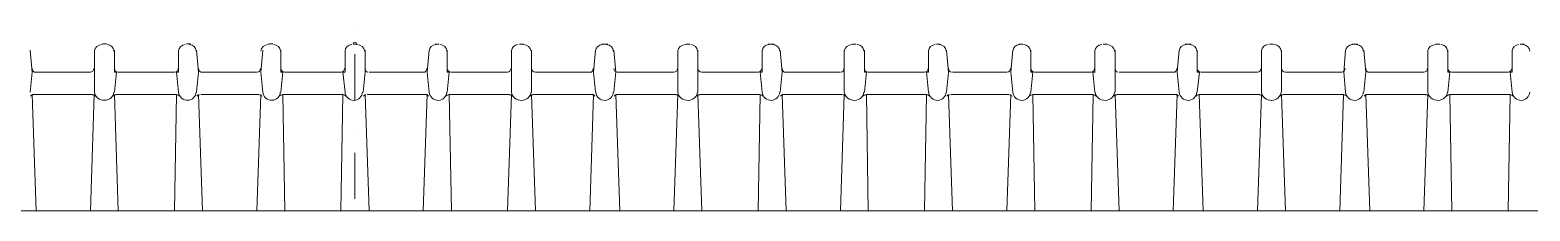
# Model space of a CAD drawing. Header units: inches. Extents: x -114 to 635, y -137 to 57.
# Drawn here: x 153.0544 to 153.2712, y 27.6887 to 27.7147 of the extents above; entities that cross this region are included whole.
import ezdxf

# ---------------------------------------------------------------- set-up
doc = ezdxf.new("R2010")
doc.units = ezdxf.units.IN
doc.header["$MEASUREMENT"] = 0
doc.layers.get('0').update_dxf_attribs({"lineweight": 5})
for name, color, linetype, lineweight in [('dim', 1, 'Continuous', 9), ('HATCH', 15, 'Continuous', 0), ('UTILITIES', 141, 'Continuous', 0)]:
    doc.layers.add(name, color=color, linetype=linetype, lineweight=lineweight)

# ---------------------------------------------------------------- blocks, each defined once
blk = doc.blocks.new('AC PLAN')
for points in [[(196049.37, 93514.31), (196049.37, 93514.31), (196049.37, 93514.31), (196049.37, 93514.31)], [(196012.83, 93512.22), (196012.22, 93512.22), (196011.72, 93511.81), (196011.71, 93511.28)], [(196012.87, 93512.3), (196012.87, 93512.3), (196013.44, 93512.3), (196013.44, 93512.3)], [(196014.53, 93511.28), (196014.52, 93511.81), (196014.09, 93512.22), (196013.55, 93512.22)], [(196024.85, 93512.22), (196024.33, 93512.22), (196023.91, 93511.81), (196023.88, 93511.28)], [(196025.04, 93512.3), (196025.04, 93512.3), (196025.62, 93512.3), (196025.62, 93512.3)], [(196026.42, 93511.28), (196026.41, 93511.81), (196025.97, 93512.22), (196025.45, 93512.22)], [(196036.88, 93512.22), (196036.28, 93512.22), (196035.79, 93511.81), (196035.76, 93511.28)], [(196036.92, 93512.3), (196036.92, 93512.3), (196037.5, 93512.3), (196037.5, 93512.3)], [(196038.6, 93511.28), (196038.57, 93511.81), (196038.15, 93512.22), (196037.61, 93512.22)], [(196048.91, 93512.22), (196048.38, 93512.22), (196047.94, 93511.8), (196047.93, 93511.28)], [(196049.66, 93512.28), (196049.66, 93512.28), (196049.09, 93512.28), (196049.09, 93512.28)], [(196050.75, 93511.28), (196050.74, 93511.8), (196050.24, 93512.22), (196049.63, 93512.22)], [(196061.08, 93512.22), (196060.56, 93512.22), (196060.12, 93511.8), (196060.1, 93511.28)], [(196061.55, 93512.28), (196061.55, 93512.28), (196060.97, 93512.28), (196060.97, 93512.28)], [(196062.65, 93511.28), (196062.62, 93511.8), (196062.19, 93512.22), (196061.66, 93512.22)], [(196072.96, 93512.22), (196072.43, 93512.22), (196072, 93511.8), (196071.98, 93511.28)], [(196073.72, 93512.28), (196073.72, 93512.28), (196073.15, 93512.28), (196073.15, 93512.28)], [(196074.81, 93511.28), (196074.79, 93511.8), (196074.29, 93512.22), (196073.68, 93512.22)], [(196085.13, 93512.22), (196084.61, 93512.22), (196084.17, 93511.8), (196084.15, 93511.28)], [(196085.89, 93512.28), (196085.89, 93512.28), (196085.03, 93512.28), (196085.03, 93512.28)], [(196086.7, 93511.28), (196086.69, 93511.8), (196086.25, 93512.22), (196085.72, 93512.22)], [(196097.17, 93512.22), (196096.55, 93512.22), (196096.05, 93511.8), (196096.04, 93511.28)], [(196097.77, 93512.28), (196097.77, 93512.28), (196097.2, 93512.28), (196097.2, 93512.28)], [(196098.86, 93511.28), (196098.85, 93511.8), (196098.42, 93512.22), (196097.89, 93512.22)], [(196109.18, 93512.22), (196108.66, 93512.22), (196108.22, 93511.8), (196108.21, 93511.28)], [(196109.95, 93512.28), (196109.95, 93512.28), (196109.08, 93512.28), (196109.08, 93512.28)], [(196110.75, 93511.28), (196110.73, 93511.8), (196110.3, 93512.22), (196109.76, 93512.22)], [(196121.21, 93512.22), (196120.6, 93512.22), (196120.12, 93511.8), (196120.09, 93511.28)], [(196121.82, 93512.28), (196121.82, 93512.28), (196121.26, 93512.28), (196121.26, 93512.28)], [(196122.93, 93511.28), (196122.9, 93511.8), (196122.47, 93512.22), (196121.96, 93512.22)], [(196133.24, 93512.22), (196132.71, 93512.22), (196132.28, 93511.8), (196132.26, 93511.28)], [(196134, 93512.28), (196134, 93512.28), (196133.42, 93512.28), (196133.42, 93512.28)], [(196134.81, 93511.28), (196134.78, 93511.8), (196134.35, 93512.22), (196133.84, 93512.22)], [(196145.42, 93512.22), (196144.89, 93512.22), (196144.45, 93511.8), (196144.43, 93511.28)], [(196145.88, 93512.28), (196145.88, 93512.28), (196145.31, 93512.28), (196145.31, 93512.28)], [(196146.98, 93511.28), (196146.95, 93511.8), (196146.52, 93512.22), (196146, 93512.22)], [(196157.3, 93512.22), (196156.77, 93512.22), (196156.33, 93511.8), (196156.31, 93511.28)], [(196158.05, 93512.28), (196158.05, 93512.28), (196157.49, 93512.28), (196157.49, 93512.28)], [(196159.15, 93511.28), (196159.12, 93511.8), (196158.64, 93512.22), (196158.03, 93512.22)], [(196169.47, 93512.22), (196168.94, 93512.22), (196168.51, 93511.8), (196168.49, 93511.28)], [(196170.23, 93512.28), (196170.23, 93512.28), (196169.37, 93512.28), (196169.37, 93512.28)], [(196171.03, 93511.28), (196171.03, 93511.8), (196170.58, 93512.22), (196170.04, 93512.22)], [(196181.35, 93512.22), (196180.82, 93512.22), (196180.4, 93511.8), (196180.38, 93511.28)], [(196182.11, 93512.28), (196182.11, 93512.28), (196181.54, 93512.28), (196181.54, 93512.28)], [(196183.21, 93511.28), (196183.18, 93511.8), (196182.75, 93512.22), (196182.21, 93512.22)], [(196193.53, 93512.22), (196193, 93512.22), (196192.56, 93511.8), (196192.54, 93511.28)], [(196194.28, 93512.28), (196194.28, 93512.28), (196193.42, 93512.28), (196193.42, 93512.28)], [(196195.09, 93511.28), (196195.08, 93511.8), (196194.63, 93512.22), (196194.09, 93512.22)], [(196205.57, 93512.22), (196204.94, 93512.22), (196204.44, 93511.8), (196204.42, 93511.28)], [(196206.16, 93512.28), (196206.16, 93512.28), (196205.59, 93512.28), (196205.59, 93512.28)], [(196207.26, 93511.28), (196207.26, 93511.8), (196206.82, 93512.22), (196206.29, 93512.22)], [(196217.59, 93512.22), (196217.05, 93512.22), (196216.61, 93511.8), (196216.61, 93511.28)], [(196218.35, 93512.28), (196218.35, 93512.28), (196217.77, 93512.28), (196217.77, 93512.28)], [(196219.14, 93511.28), (196219.14, 93511.8), (196218.68, 93512.22), (196218.17, 93512.22)], [(196002.72, 93508.24), (196002.72, 93508.24), (196002.43, 93511.43), (196002.43, 93511.43)], [(196011.71, 93508.24), (196011.71, 93508.24), (196011.71, 93511.43), (196011.71, 93511.43)], [(196014.61, 93508.24), (196014.61, 93508.24), (196014.61, 93511.43), (196014.61, 93511.43)], [(196023.88, 93508.24), (196023.88, 93508.24), (196023.88, 93511.43), (196023.88, 93511.43)], [(196026.78, 93508.24), (196026.78, 93508.24), (196026.49, 93511.43), (196026.49, 93511.43)], [(196035.76, 93508.24), (196035.76, 93508.24), (196036.05, 93511.43), (196036.05, 93511.43)], [(196038.66, 93508.24), (196038.66, 93508.24), (196038.66, 93511.43), (196038.66, 93511.43)], [(196047.93, 93508.23), (196047.93, 93508.23), (196047.93, 93511.41), (196047.93, 93511.41)], [(196049.37, 93510.83), (196049.37, 93510.83), (196049.37, 93504.17), (196049.37, 93504.17)], [(196050.83, 93508.23), (196050.83, 93508.23), (196050.83, 93511.41), (196050.83, 93511.41)], [(196059.81, 93508.23), (196059.81, 93508.23), (196060.1, 93511.41), (196060.1, 93511.41)], [(196062.71, 93508.23), (196062.71, 93508.23), (196062.71, 93511.41), (196062.71, 93511.41)], [(196071.98, 93508.23), (196071.98, 93508.23), (196071.98, 93511.41), (196071.98, 93511.41)], [(196074.88, 93508.23), (196074.88, 93508.23), (196074.88, 93511.41), (196074.88, 93511.41)], [(196083.86, 93508.23), (196083.86, 93508.23), (196084.15, 93511.41), (196084.15, 93511.41)], [(196087.06, 93508.23), (196087.06, 93508.23), (196086.76, 93511.41), (196086.76, 93511.41)], [(196096.04, 93508.23), (196096.04, 93508.23), (196096.04, 93511.41), (196096.04, 93511.41)], [(196098.93, 93508.23), (196098.93, 93508.23), (196098.93, 93511.41), (196098.93, 93511.41)], [(196108.21, 93508.23), (196108.21, 93508.23), (196108.21, 93511.41), (196108.21, 93511.41)], [(196111.11, 93508.23), (196111.11, 93508.23), (196110.81, 93511.41), (196110.81, 93511.41)], [(196120.09, 93508.23), (196120.09, 93508.23), (196120.09, 93511.41), (196120.09, 93511.41)], [(196123, 93508.23), (196123, 93508.23), (196123, 93511.41), (196123, 93511.41)], [(196132.26, 93508.23), (196132.26, 93508.23), (196132.26, 93511.41), (196132.26, 93511.41)], [(196135.16, 93508.23), (196135.16, 93508.23), (196134.88, 93511.41), (196134.88, 93511.41)], [(196144.14, 93508.23), (196144.14, 93508.23), (196144.43, 93511.41), (196144.43, 93511.41)], [(196147.04, 93508.23), (196147.04, 93508.23), (196147.04, 93511.41), (196147.04, 93511.41)], [(196156.31, 93508.23), (196156.31, 93508.23), (196156.31, 93511.41), (196156.31, 93511.41)], [(196159.23, 93508.23), (196159.23, 93508.23), (196159.23, 93511.41), (196159.23, 93511.41)], [(196168.21, 93508.23), (196168.21, 93508.23), (196168.49, 93511.41), (196168.49, 93511.41)], [(196171.09, 93508.23), (196171.09, 93508.23), (196171.09, 93511.41), (196171.09, 93511.41)], [(196180.38, 93508.23), (196180.38, 93508.23), (196180.38, 93511.41), (196180.38, 93511.41)], [(196183.28, 93508.23), (196183.28, 93508.23), (196183.28, 93511.41), (196183.28, 93511.41)], [(196192.27, 93508.23), (196192.27, 93508.23), (196192.54, 93511.41), (196192.54, 93511.41)], [(196195.44, 93508.23), (196195.44, 93508.23), (196195.16, 93511.41), (196195.16, 93511.41)], [(196204.42, 93508.23), (196204.42, 93508.23), (196204.42, 93511.41), (196204.42, 93511.41)], [(196207.33, 93508.23), (196207.33, 93508.23), (196207.33, 93511.41), (196207.33, 93511.41)], [(196216.61, 93508.23), (196216.61, 93508.23), (196216.61, 93511.41), (196216.61, 93511.41)], [(196002.72, 93508.24), (196002.72, 93508.24), (196002.43, 93505.33), (196002.43, 93505.33)], [(196002.72, 93508.76), (196002.73, 93508.46), (196002.9, 93508.23), (196003.12, 93508.23)], [(196002.72, 93508.23), (196002.72, 93508.23), (196002.72, 93508.23), (196002.72, 93508.23)], [(196003.01, 93508.23), (196003.01, 93508.23), (196011.13, 93508.23), (196011.13, 93508.23)], [(196011.09, 93508.23), (196011.39, 93508.23), (196011.63, 93508.46), (196011.64, 93508.76)], [(196011.7, 93508.23), (196011.7, 93508.23), (196011.7, 93508.23), (196011.7, 93508.23)], [(196011.71, 93508.24), (196011.71, 93508.24), (196011.71, 93505.33), (196011.71, 93505.33)], [(196014.61, 93508.76), (196014.62, 93508.46), (196014.86, 93508.24), (196015.15, 93508.24)], [(196014.61, 93508.24), (196014.61, 93508.24), (196014.9, 93508.24), (196014.9, 93508.24)], [(196014.9, 93508.24), (196014.9, 93508.24), (196014.61, 93505.33), (196014.61, 93505.33)], [(196015.18, 93508.24), (196015.18, 93508.24), (196023.3, 93508.24), (196023.3, 93508.24)], [(196023.27, 93508.24), (196023.57, 93508.24), (196023.8, 93508.46), (196023.82, 93508.76)], [(196023.59, 93508.24), (196023.59, 93508.24), (196023.88, 93508.24), (196023.88, 93508.24)], [(196023.59, 93508.24), (196023.59, 93508.24), (196023.88, 93505.33), (196023.88, 93505.33)], [(196026.78, 93508.24), (196026.78, 93508.24), (196026.49, 93505.33), (196026.49, 93505.33)], [(196026.78, 93508.76), (196026.79, 93508.46), (196026.96, 93508.24), (196027.19, 93508.24)], [(196026.78, 93508.24), (196026.78, 93508.24), (196026.78, 93508.24), (196026.78, 93508.24)], [(196027.07, 93508.24), (196027.07, 93508.24), (196035.18, 93508.24), (196035.18, 93508.24)], [(196035.3, 93508.24), (196035.51, 93508.24), (196035.68, 93508.46), (196035.7, 93508.76)], [(196035.76, 93508.24), (196035.76, 93508.24), (196035.76, 93508.24), (196035.76, 93508.24)], [(196035.76, 93508.24), (196035.76, 93508.24), (196036.05, 93505.33), (196036.05, 93505.33)], [(196038.66, 93508.76), (196038.67, 93508.46), (196038.91, 93508.24), (196039.21, 93508.24)], [(196038.66, 93508.24), (196038.66, 93508.24), (196038.96, 93508.24), (196038.96, 93508.24)], [(196038.96, 93508.24), (196038.96, 93508.24), (196038.66, 93505.33), (196038.66, 93505.33)], [(196039.23, 93508.24), (196039.23, 93508.24), (196047.36, 93508.24), (196047.36, 93508.24)], [(196047.32, 93508.24), (196047.62, 93508.24), (196047.86, 93508.46), (196047.87, 93508.76)], [(196047.63, 93508.23), (196047.63, 93508.23), (196047.93, 93505.33), (196047.93, 93505.33)], [(196047.64, 93508.24), (196047.64, 93508.24), (196047.93, 93508.24), (196047.93, 93508.24)], [(196050.83, 93508.23), (196050.83, 93508.23), (196050.54, 93505.33), (196050.54, 93505.33)], [(196050.84, 93508.76), (196050.84, 93508.46), (196051.02, 93508.24), (196051.24, 93508.24)], [(196050.84, 93508.24), (196050.84, 93508.24), (196050.84, 93508.24), (196050.84, 93508.24)], [(196051.41, 93508.24), (196051.41, 93508.24), (196059.53, 93508.24), (196059.53, 93508.24)], [(196059.34, 93508.24), (196059.56, 93508.24), (196059.74, 93508.46), (196059.75, 93508.76)], [(196059.81, 93508.23), (196059.81, 93508.23), (196060.1, 93505.33), (196060.1, 93505.33)], [(196059.82, 93508.24), (196059.82, 93508.24), (196059.82, 93508.24), (196059.82, 93508.24)], [(196062.71, 93508.76), (196062.72, 93508.46), (196062.97, 93508.24), (196063.26, 93508.24)], [(196062.71, 93508.24), (196062.71, 93508.24), (196063.01, 93508.24), (196063.01, 93508.24)], [(196063, 93508.23), (196063, 93508.23), (196062.71, 93505.33), (196062.71, 93505.33)], [(196063.3, 93508.24), (196063.3, 93508.24), (196071.41, 93508.24), (196071.41, 93508.24)], [(196071.38, 93508.24), (196071.67, 93508.24), (196071.9, 93508.46), (196071.92, 93508.76)], [(196071.98, 93508.23), (196071.98, 93508.23), (196071.98, 93505.33), (196071.98, 93505.33)], [(196071.99, 93508.24), (196071.99, 93508.24), (196071.99, 93508.24), (196071.99, 93508.24)], [(196074.88, 93508.23), (196074.88, 93508.23), (196074.88, 93505.33), (196074.88, 93505.33)], [(196074.89, 93508.76), (196074.9, 93508.46), (196075.14, 93508.24), (196075.44, 93508.24)], [(196074.89, 93508.24), (196074.89, 93508.24), (196074.89, 93508.24), (196074.89, 93508.24)], [(196075.46, 93508.24), (196075.46, 93508.24), (196083.58, 93508.24), (196083.58, 93508.24)], [(196083.4, 93508.24), (196083.62, 93508.24), (196083.8, 93508.46), (196083.8, 93508.76)], [(196083.86, 93508.24), (196083.86, 93508.24), (196083.86, 93508.24), (196083.86, 93508.24)], [(196083.86, 93508.23), (196083.86, 93508.23), (196084.15, 93505.33), (196084.15, 93505.33)], [(196087.06, 93508.23), (196087.06, 93508.23), (196086.76, 93505.33), (196086.76, 93505.33)], [(196086.77, 93508.76), (196086.78, 93508.46), (196087.02, 93508.24), (196087.32, 93508.24)], [(196087.06, 93508.24), (196087.06, 93508.24), (196087.06, 93508.24), (196087.06, 93508.24)], [(196087.35, 93508.24), (196087.35, 93508.24), (196095.47, 93508.24), (196095.47, 93508.24)], [(196095.44, 93508.24), (196095.73, 93508.24), (196095.97, 93508.46), (196095.98, 93508.76)], [(196096.04, 93508.24), (196096.04, 93508.24), (196096.04, 93508.24), (196096.04, 93508.24)], [(196096.04, 93508.23), (196096.04, 93508.23), (196096.04, 93505.33), (196096.04, 93505.33)], [(196098.93, 93508.23), (196098.93, 93508.23), (196098.93, 93505.33), (196098.93, 93505.33)], [(196098.94, 93508.76), (196098.95, 93508.46), (196099.19, 93508.24), (196099.49, 93508.24)], [(196098.94, 93508.24), (196098.94, 93508.24), (196098.94, 93508.24), (196098.94, 93508.24)], [(196099.52, 93508.24), (196099.52, 93508.24), (196107.64, 93508.24), (196107.64, 93508.24)], [(196107.6, 93508.24), (196107.9, 93508.24), (196108.15, 93508.46), (196108.15, 93508.76)], [(196107.92, 93508.23), (196107.92, 93508.23), (196108.21, 93505.33), (196108.21, 93505.33)], [(196107.93, 93508.24), (196107.93, 93508.24), (196108.21, 93508.24), (196108.21, 93508.24)], [(196111.11, 93508.23), (196111.11, 93508.23), (196110.81, 93505.33), (196110.81, 93505.33)], [(196111.11, 93508.76), (196111.12, 93508.46), (196111.3, 93508.24), (196111.52, 93508.24)], [(196111.11, 93508.24), (196111.11, 93508.24), (196111.11, 93508.24), (196111.11, 93508.24)], [(196111.4, 93508.24), (196111.4, 93508.24), (196119.52, 93508.24), (196119.52, 93508.24)], [(196119.63, 93508.24), (196119.84, 93508.24), (196120.03, 93508.46), (196120.04, 93508.76)], [(196120.09, 93508.23), (196120.09, 93508.23), (196120.09, 93505.33), (196120.09, 93505.33)], [(196120.1, 93508.24), (196120.1, 93508.24), (196120.1, 93508.24), (196120.1, 93508.24)], [(196123, 93508.76), (196123, 93508.46), (196123.25, 93508.24), (196123.55, 93508.24)], [(196123, 93508.24), (196123, 93508.24), (196123.29, 93508.24), (196123.29, 93508.24)], [(196123.28, 93508.23), (196123.28, 93508.23), (196123, 93505.33), (196123, 93505.33)], [(196123.58, 93508.24), (196123.58, 93508.24), (196131.69, 93508.24), (196131.69, 93508.24)], [(196131.66, 93508.24), (196131.96, 93508.24), (196132.2, 93508.46), (196132.21, 93508.76)], [(196131.98, 93508.24), (196131.98, 93508.24), (196132.27, 93508.24), (196132.27, 93508.24)], [(196131.98, 93508.23), (196131.98, 93508.23), (196132.26, 93505.33), (196132.26, 93505.33)], [(196135.16, 93508.23), (196135.16, 93508.23), (196134.88, 93505.33), (196134.88, 93505.33)], [(196135.16, 93508.76), (196135.17, 93508.46), (196135.36, 93508.24), (196135.57, 93508.24)], [(196135.16, 93508.24), (196135.16, 93508.24), (196135.16, 93508.24), (196135.16, 93508.24)], [(196135.74, 93508.24), (196135.74, 93508.24), (196143.57, 93508.24), (196143.57, 93508.24)], [(196143.68, 93508.24), (196143.9, 93508.24), (196144.08, 93508.46), (196144.09, 93508.76)], [(196144.14, 93508.23), (196144.14, 93508.23), (196144.43, 93505.33), (196144.43, 93505.33)], [(196144.15, 93508.24), (196144.15, 93508.24), (196144.15, 93508.24), (196144.15, 93508.24)], [(196147.35, 93508.23), (196147.35, 93508.23), (196147.04, 93505.33), (196147.04, 93505.33)], [(196147.05, 93508.76), (196147.06, 93508.46), (196147.3, 93508.24), (196147.6, 93508.24)], [(196147.05, 93508.24), (196147.05, 93508.24), (196147.34, 93508.24), (196147.34, 93508.24)], [(196147.64, 93508.24), (196147.64, 93508.24), (196155.75, 93508.24), (196155.75, 93508.24)], [(196155.71, 93508.24), (196156.01, 93508.24), (196156.25, 93508.46), (196156.26, 93508.76)], [(196156.02, 93508.23), (196156.02, 93508.23), (196156.31, 93505.33), (196156.31, 93505.33)], [(196156.04, 93508.24), (196156.04, 93508.24), (196156.32, 93508.24), (196156.32, 93508.24)], [(196159.23, 93508.76), (196159.23, 93508.46), (196159.41, 93508.24), (196159.63, 93508.24)], [(196159.23, 93508.24), (196159.23, 93508.24), (196159.23, 93508.24), (196159.23, 93508.24)], [(196159.23, 93508.23), (196159.23, 93508.23), (196159.23, 93505.33), (196159.23, 93505.33)], [(196159.79, 93508.24), (196159.79, 93508.24), (196167.92, 93508.24), (196167.92, 93508.24)], [(196167.74, 93508.24), (196167.95, 93508.24), (196168.13, 93508.46), (196168.14, 93508.76)], [(196168.21, 93508.24), (196168.21, 93508.24), (196168.21, 93508.24), (196168.21, 93508.24)], [(196168.21, 93508.23), (196168.21, 93508.23), (196168.49, 93505.33), (196168.49, 93505.33)], [(196171.4, 93508.23), (196171.4, 93508.23), (196171.09, 93505.33), (196171.09, 93505.33)], [(196171.1, 93508.76), (196171.11, 93508.46), (196171.36, 93508.24), (196171.65, 93508.24)], [(196171.1, 93508.24), (196171.1, 93508.24), (196171.4, 93508.24), (196171.4, 93508.24)], [(196171.69, 93508.24), (196171.69, 93508.24), (196179.8, 93508.24), (196179.8, 93508.24)], [(196179.76, 93508.24), (196180.06, 93508.24), (196180.3, 93508.46), (196180.31, 93508.76)], [(196180.38, 93508.24), (196180.38, 93508.24), (196180.38, 93508.24), (196180.38, 93508.24)], [(196180.38, 93508.23), (196180.38, 93508.23), (196180.38, 93505.33), (196180.38, 93505.33)], [(196183.28, 93508.76), (196183.29, 93508.46), (196183.53, 93508.24), (196183.83, 93508.24)], [(196183.28, 93508.24), (196183.28, 93508.24), (196183.28, 93508.24), (196183.28, 93508.24)], [(196183.28, 93508.23), (196183.28, 93508.23), (196183.28, 93505.33), (196183.28, 93505.33)], [(196183.87, 93508.24), (196183.87, 93508.24), (196191.98, 93508.24), (196191.98, 93508.24)], [(196191.94, 93508.24), (196192.24, 93508.24), (196192.47, 93508.46), (196192.49, 93508.76)], [(196192.27, 93508.24), (196192.27, 93508.24), (196192.27, 93508.24), (196192.27, 93508.24)], [(196192.27, 93508.23), (196192.27, 93508.23), (196192.54, 93505.33), (196192.54, 93505.33)], [(196195.44, 93508.23), (196195.44, 93508.23), (196195.16, 93505.33), (196195.16, 93505.33)], [(196195.45, 93508.76), (196195.46, 93508.46), (196195.64, 93508.24), (196195.85, 93508.24)], [(196195.45, 93508.24), (196195.45, 93508.24), (196195.45, 93508.24), (196195.45, 93508.24)], [(196195.74, 93508.24), (196195.74, 93508.24), (196203.85, 93508.24), (196203.85, 93508.24)], [(196203.82, 93508.24), (196204.12, 93508.24), (196204.36, 93508.46), (196204.37, 93508.76)], [(196204.42, 93508.23), (196204.42, 93508.23), (196204.42, 93505.33), (196204.42, 93505.33)], [(196204.43, 93508.24), (196204.43, 93508.24), (196204.43, 93508.24), (196204.43, 93508.24)], [(196207.33, 93508.76), (196207.34, 93508.46), (196207.58, 93508.24), (196207.88, 93508.24)], [(196207.33, 93508.24), (196207.33, 93508.24), (196207.62, 93508.24), (196207.62, 93508.24)], [(196207.6, 93508.23), (196207.6, 93508.23), (196207.33, 93505.33), (196207.33, 93505.33)], [(196207.91, 93508.24), (196207.91, 93508.24), (196216.03, 93508.24), (196216.03, 93508.24)], [(196215.99, 93508.24), (196216.29, 93508.24), (196216.53, 93508.46), (196216.54, 93508.76)], [(196216.32, 93508.24), (196216.32, 93508.24), (196216.61, 93508.24), (196216.61, 93508.24)], [(196216.32, 93508.23), (196216.32, 93508.23), (196216.61, 93505.33), (196216.61, 93505.33)], [(196011.71, 93505.37), (196011.76, 93504.66), (196012.45, 93504.13), (196013.23, 93504.18)], [(196013.23, 93504.18), (196013.92, 93504.22), (196014.49, 93504.73), (196014.53, 93505.37)], [(196023.89, 93505.37), (196023.94, 93504.66), (196024.54, 93504.13), (196025.24, 93504.18)], [(196025.24, 93504.18), (196025.87, 93504.22), (196026.38, 93504.73), (196026.42, 93505.37)], [(196036.05, 93505.37), (196036.1, 93504.66), (196036.71, 93504.13), (196037.42, 93504.18)], [(196037.42, 93504.18), (196038.04, 93504.22), (196038.55, 93504.73), (196038.58, 93505.37)], [(196047.93, 93505.35), (196047.98, 93504.66), (196048.59, 93504.12), (196049.28, 93504.17)], [(196049.28, 93504.17), (196049.92, 93504.22), (196050.42, 93504.72), (196050.47, 93505.35)], [(196060.11, 93505.35), (196060.15, 93504.66), (196060.76, 93504.12), (196061.47, 93504.17)], [(196061.47, 93504.17), (196062.09, 93504.22), (196062.6, 93504.72), (196062.64, 93505.35)], [(196071.98, 93505.35), (196072.04, 93504.66), (196072.71, 93504.12), (196073.5, 93504.17)], [(196073.5, 93504.17), (196074.19, 93504.22), (196074.77, 93504.72), (196074.81, 93505.35)], [(196084.16, 93505.35), (196084.21, 93504.66), (196084.82, 93504.12), (196085.51, 93504.17)], [(196085.51, 93504.17), (196086.15, 93504.22), (196086.65, 93504.72), (196086.7, 93505.35)], [(196096.04, 93505.35), (196096.1, 93504.66), (196096.76, 93504.12), (196097.55, 93504.17)], [(196097.55, 93504.17), (196098.26, 93504.22), (196098.81, 93504.72), (196098.86, 93505.35)], [(196108.21, 93505.35), (196108.26, 93504.66), (196108.87, 93504.12), (196109.58, 93504.17)], [(196109.58, 93504.17), (196110.21, 93504.22), (196110.7, 93504.72), (196110.75, 93505.35)], [(196120.09, 93505.35), (196120.17, 93504.66), (196120.84, 93504.12), (196121.61, 93504.17)], [(196121.61, 93504.17), (196122.31, 93504.22), (196122.87, 93504.72), (196122.93, 93505.35)], [(196132.28, 93505.35), (196132.33, 93504.66), (196132.93, 93504.12), (196133.63, 93504.17)], [(196133.63, 93504.17), (196134.25, 93504.22), (196134.76, 93504.72), (196134.81, 93505.35)], [(196144.43, 93505.35), (196144.49, 93504.66), (196145.1, 93504.12), (196145.79, 93504.17)], [(196145.79, 93504.17), (196146.42, 93504.22), (196146.93, 93504.72), (196146.98, 93505.35)], [(196156.33, 93505.35), (196156.37, 93504.66), (196157.06, 93504.12), (196157.84, 93504.17)], [(196157.84, 93504.17), (196158.54, 93504.22), (196159.09, 93504.72), (196159.15, 93505.35)], [(196168.49, 93505.35), (196168.54, 93504.66), (196169.15, 93504.12), (196169.84, 93504.17)], [(196169.84, 93504.17), (196170.49, 93504.22), (196171, 93504.72), (196171.03, 93505.35)], [(196180.38, 93505.35), (196180.44, 93504.66), (196181.1, 93504.12), (196181.89, 93504.17)], [(196181.89, 93504.17), (196182.59, 93504.22), (196183.16, 93504.72), (196183.21, 93505.35)], [(196192.54, 93505.35), (196192.59, 93504.66), (196193.2, 93504.12), (196193.9, 93504.17)], [(196193.9, 93504.17), (196194.54, 93504.22), (196195.05, 93504.72), (196195.09, 93505.35)], [(196204.43, 93505.35), (196204.49, 93504.66), (196205.17, 93504.12), (196205.96, 93504.17)], [(196205.96, 93504.17), (196206.65, 93504.22), (196207.21, 93504.72), (196207.26, 93505.35)], [(196216.61, 93505.35), (196216.66, 93504.66), (196217.26, 93504.12), (196217.96, 93504.17)], [(196217.96, 93504.17), (196218.59, 93504.22), (196219.09, 93504.72), (196219.14, 93505.35)], [(196002.83, 93504.98), (196002.68, 93504.98), (196002.53, 93504.89), (196002.47, 93504.76)], [(196002.72, 93505.04), (196002.72, 93505.04), (196011.41, 93505.04), (196011.41, 93505.04)], [(196003.29, 93488.23), (196003.29, 93488.23), (196002.72, 93505.04), (196002.72, 93505.04)], [(196011.13, 93488.23), (196011.13, 93488.23), (196011.7, 93505.04), (196011.7, 93505.04)], [(196011.87, 93504.76), (196011.79, 93504.89), (196011.58, 93504.98), (196011.37, 93504.98)], [(196014.86, 93504.98), (196014.65, 93504.98), (196014.46, 93504.89), (196014.37, 93504.76)], [(196015.17, 93488.23), (196015.17, 93488.23), (196014.6, 93505.04), (196014.6, 93505.04)], [(196014.9, 93505.04), (196014.9, 93505.04), (196023.58, 93505.04), (196023.58, 93505.04)], [(196023.3, 93488.23), (196023.3, 93488.23), (196023.58, 93505.04), (196023.58, 93505.04)], [(196024.04, 93504.76), (196023.95, 93504.89), (196023.77, 93504.98), (196023.54, 93504.98)], [(196026.88, 93504.98), (196026.74, 93504.98), (196026.59, 93504.89), (196026.52, 93504.76)], [(196027.35, 93488.23), (196027.35, 93488.23), (196026.77, 93505.04), (196026.77, 93505.04)], [(196027.07, 93505.04), (196027.07, 93505.04), (196035.46, 93505.04), (196035.46, 93505.04)], [(196035.18, 93488.23), (196035.18, 93488.23), (196035.76, 93505.04), (196035.76, 93505.04)], [(196035.94, 93504.76), (196035.87, 93504.89), (196035.74, 93504.98), (196035.59, 93504.98)], [(196038.91, 93504.98), (196038.71, 93504.98), (196038.51, 93504.89), (196038.43, 93504.76)], [(196038.95, 93505.04), (196038.95, 93505.04), (196047.63, 93505.04), (196047.63, 93505.04)], [(196039.23, 93488.23), (196039.23, 93488.23), (196038.95, 93505.04), (196038.95, 93505.04)], [(196047.34, 93488.23), (196047.34, 93488.23), (196047.63, 93505.04), (196047.63, 93505.04)], [(196048.1, 93504.76), (196048, 93504.89), (196047.82, 93504.98), (196047.61, 93504.98)], [(196050.94, 93504.98), (196050.78, 93504.98), (196050.65, 93504.89), (196050.58, 93504.76)], [(196051.4, 93488.23), (196051.4, 93488.23), (196050.83, 93505.04), (196050.83, 93505.04)], [(196051.11, 93505.04), (196051.11, 93505.04), (196059.81, 93505.04), (196059.81, 93505.04)], [(196059.23, 93488.23), (196059.23, 93488.23), (196059.81, 93505.04), (196059.81, 93505.04)], [(196060, 93504.76), (196059.92, 93504.89), (196059.79, 93504.98), (196059.64, 93504.98)], [(196062.97, 93504.98), (196062.76, 93504.98), (196062.56, 93504.89), (196062.47, 93504.76)], [(196063, 93505.04), (196063, 93505.04), (196071.69, 93505.04), (196071.69, 93505.04)], [(196063.3, 93488.23), (196063.3, 93488.23), (196063, 93505.04), (196063, 93505.04)], [(196071.41, 93488.23), (196071.41, 93488.23), (196071.98, 93505.04), (196071.98, 93505.04)], [(196072.15, 93504.76), (196072.07, 93504.89), (196071.87, 93504.98), (196071.65, 93504.98)], [(196075.14, 93504.98), (196074.93, 93504.98), (196074.74, 93504.89), (196074.65, 93504.76)], [(196075.46, 93488.23), (196075.46, 93488.23), (196074.88, 93505.04), (196074.88, 93505.04)], [(196075.18, 93505.04), (196075.18, 93505.04), (196083.86, 93505.04), (196083.86, 93505.04)], [(196083.29, 93488.23), (196083.29, 93488.23), (196083.86, 93505.04), (196083.86, 93505.04)], [(196084.05, 93504.76), (196083.98, 93504.89), (196083.85, 93504.98), (196083.69, 93504.98)], [(196087.17, 93504.98), (196087.01, 93504.98), (196086.88, 93504.89), (196086.81, 93504.76)], [(196087.06, 93505.04), (196087.06, 93505.04), (196095.74, 93505.04), (196095.74, 93505.04)], [(196087.63, 93488.23), (196087.63, 93488.23), (196087.06, 93505.04), (196087.06, 93505.04)], [(196095.46, 93488.23), (196095.46, 93488.23), (196096.04, 93505.04), (196096.04, 93505.04)], [(196095.46, 93488.23), (196095.46, 93488.23), (196096.04, 93505.04), (196096.04, 93505.04)], [(196096.2, 93504.76), (196096.12, 93504.89), (196095.92, 93504.98), (196095.72, 93504.98)], [(196099.19, 93504.98), (196098.98, 93504.98), (196098.79, 93504.89), (196098.69, 93504.76)], [(196099.51, 93488.23), (196099.51, 93488.23), (196098.93, 93505.04), (196098.93, 93505.04)], [(196099.51, 93488.23), (196099.51, 93488.23), (196098.93, 93505.04), (196098.93, 93505.04)], [(196099.23, 93505.04), (196099.23, 93505.04), (196107.92, 93505.04), (196107.92, 93505.04)], [(196107.62, 93488.23), (196107.62, 93488.23), (196107.92, 93505.04), (196107.92, 93505.04)], [(196107.62, 93488.23), (196107.62, 93488.23), (196107.92, 93505.04), (196107.92, 93505.04)], [(196108.38, 93504.76), (196108.28, 93504.89), (196108.1, 93504.98), (196107.9, 93504.98)], [(196111.22, 93504.98), (196111.07, 93504.98), (196110.92, 93504.89), (196110.86, 93504.76)], [(196111.11, 93505.04), (196111.11, 93505.04), (196119.81, 93505.04), (196119.81, 93505.04)], [(196111.69, 93488.23), (196111.69, 93488.23), (196111.11, 93505.04), (196111.11, 93505.04)], [(196111.69, 93488.23), (196111.69, 93488.23), (196111.11, 93505.04), (196111.11, 93505.04)], [(196119.52, 93488.23), (196119.52, 93488.23), (196120.09, 93505.04), (196120.09, 93505.04)], [(196120.28, 93504.76), (196120.2, 93504.89), (196120.07, 93504.98), (196119.91, 93504.98)], [(196123.25, 93504.98), (196123.04, 93504.98), (196122.85, 93504.89), (196122.75, 93504.76)], [(196123.56, 93488.23), (196123.56, 93488.23), (196123.28, 93505.04), (196123.28, 93505.04)], [(196123.29, 93505.04), (196123.29, 93505.04), (196131.97, 93505.04), (196131.97, 93505.04)], [(196131.69, 93488.23), (196131.69, 93488.23), (196131.97, 93505.04), (196131.97, 93505.04)], [(196132.43, 93504.76), (196132.35, 93504.89), (196132.16, 93504.98), (196131.95, 93504.98)], [(196135.27, 93504.98), (196135.13, 93504.98), (196134.98, 93504.89), (196134.91, 93504.76)], [(196135.74, 93488.23), (196135.74, 93488.23), (196135.16, 93505.04), (196135.16, 93505.04)], [(196135.46, 93505.04), (196135.46, 93505.04), (196143.85, 93505.04), (196143.85, 93505.04)], [(196143.57, 93488.23), (196143.57, 93488.23), (196144.15, 93505.04), (196144.15, 93505.04)], [(196144.33, 93504.76), (196144.26, 93504.89), (196144.13, 93504.98), (196143.98, 93504.98)], [(196147.3, 93504.98), (196147.1, 93504.98), (196146.9, 93504.89), (196146.82, 93504.76)], [(196147.34, 93505.04), (196147.34, 93505.04), (196156.04, 93505.04), (196156.04, 93505.04)], [(196147.62, 93488.23), (196147.62, 93488.23), (196147.34, 93505.04), (196147.34, 93505.04)], [(196155.75, 93488.23), (196155.75, 93488.23), (196156.04, 93505.04), (196156.04, 93505.04)], [(196156.48, 93504.76), (196156.4, 93504.89), (196156.21, 93504.98), (196156, 93504.98)], [(196159.48, 93504.98), (196159.27, 93504.98), (196159.07, 93504.89), (196158.98, 93504.76)], [(196159.79, 93488.23), (196159.79, 93488.23), (196159.22, 93505.04), (196159.22, 93505.04)], [(196159.51, 93505.04), (196159.51, 93505.04), (196168.2, 93505.04), (196168.2, 93505.04)], [(196167.62, 93488.23), (196167.62, 93488.23), (196168.2, 93505.04), (196168.2, 93505.04)], [(196168.39, 93504.76), (196168.33, 93504.89), (196168.18, 93504.98), (196168.03, 93504.98)], [(196171.36, 93504.98), (196171.15, 93504.98), (196170.95, 93504.89), (196170.87, 93504.76)], [(196171.39, 93505.04), (196171.39, 93505.04), (196180.09, 93505.04), (196180.09, 93505.04)], [(196171.97, 93488.23), (196171.97, 93488.23), (196171.39, 93505.04), (196171.39, 93505.04)], [(196179.8, 93488.23), (196179.8, 93488.23), (196180.37, 93505.04), (196180.37, 93505.04)], [(196180.54, 93504.76), (196180.46, 93504.89), (196180.27, 93504.98), (196180.05, 93504.98)], [(196183.53, 93504.98), (196183.32, 93504.98), (196183.13, 93504.89), (196183.04, 93504.76)], [(196183.86, 93488.23), (196183.86, 93488.23), (196183.27, 93505.04), (196183.27, 93505.04)], [(196183.57, 93505.04), (196183.57, 93505.04), (196192.25, 93505.04), (196192.25, 93505.04)], [(196191.68, 93488.23), (196191.68, 93488.23), (196192.25, 93505.04), (196192.25, 93505.04)], [(196192.71, 93504.76), (196192.63, 93504.89), (196192.44, 93504.98), (196192.23, 93504.98)], [(196195.56, 93504.98), (196195.4, 93504.98), (196195.27, 93504.89), (196195.2, 93504.76)], [(196195.45, 93505.04), (196195.45, 93505.04), (196204.13, 93505.04), (196204.13, 93505.04)], [(196196.02, 93488.23), (196196.02, 93488.23), (196195.45, 93505.04), (196195.45, 93505.04)], [(196203.85, 93488.23), (196203.85, 93488.23), (196204.43, 93505.04), (196204.43, 93505.04)], [(196204.6, 93504.76), (196204.51, 93504.89), (196204.31, 93504.98), (196204.11, 93504.98)], [(196207.58, 93504.98), (196207.37, 93504.98), (196207.18, 93504.89), (196207.1, 93504.76)], [(196207.62, 93505.04), (196207.62, 93505.04), (196216.32, 93505.04), (196216.32, 93505.04)], [(196207.9, 93488.23), (196207.9, 93488.23), (196207.62, 93505.04), (196207.62, 93505.04)], [(196216.02, 93488.23), (196216.02, 93488.23), (196216.32, 93505.04), (196216.32, 93505.04)], [(196216.77, 93504.76), (196216.68, 93504.89), (196216.49, 93504.98), (196216.28, 93504.98)], [(196049.37, 93500.12), (196049.37, 93500.12), (196049.37, 93500.12), (196049.37, 93500.12)], [(196049.37, 93496.63), (196049.37, 93496.63), (196049.37, 93489.98), (196049.37, 93489.98)], [(196605.9, 93488.25), (196605.9, 93488.25), (195753.48, 93488.25), (195753.48, 93488.25)]]:
    blk.add_open_spline(points, degree=3)
blk.add_open_spline([(196049.61, 93512.4), (196049.61, 93512.47), (196049.49, 93512.52), (196049.35, 93512.52), (196049.35, 93512.52), (196049.2, 93512.52), (196049.09, 93512.47), (196049.09, 93512.4), (196049.09, 93512.4), (196049.09, 93512.33), (196049.2, 93512.28), (196049.35, 93512.28), (196049.35, 93512.28), (196049.49, 93512.28), (196049.61, 93512.33), (196049.61, 93512.4)], degree=3, knots=[0, 0, 0, 0, 0.25, 0.25, 0.25, 0.25, 0.5, 0.5, 0.5, 0.5, 0.75, 0.75, 0.75, 0.75, 1, 1, 1, 1])
blk = doc.blocks.new('A$C990b6162')
at = {"layer": 'UTILITIES'}
blk.add_blockref('AC PLAN', (-194457.75, -93042.54), dxfattribs=at)
blk = doc.blocks.new('A$Cba35ab29')
at = {"layer": 'HATCH'}
blk.add_blockref('A$C990b6162', (-2883.59, -868.75), dxfattribs=at)

msp = doc.modelspace()

# ---------------------------------------------------------------- block references
at = {"layer": 'dim', "xscale": 0.001, "yscale": 0.001, "zscale": 0.001}
msp.add_blockref('A$Cba35ab29', (154.39334, 28.11173), dxfattribs=at)

doc.saveas('drawing.dxf')
